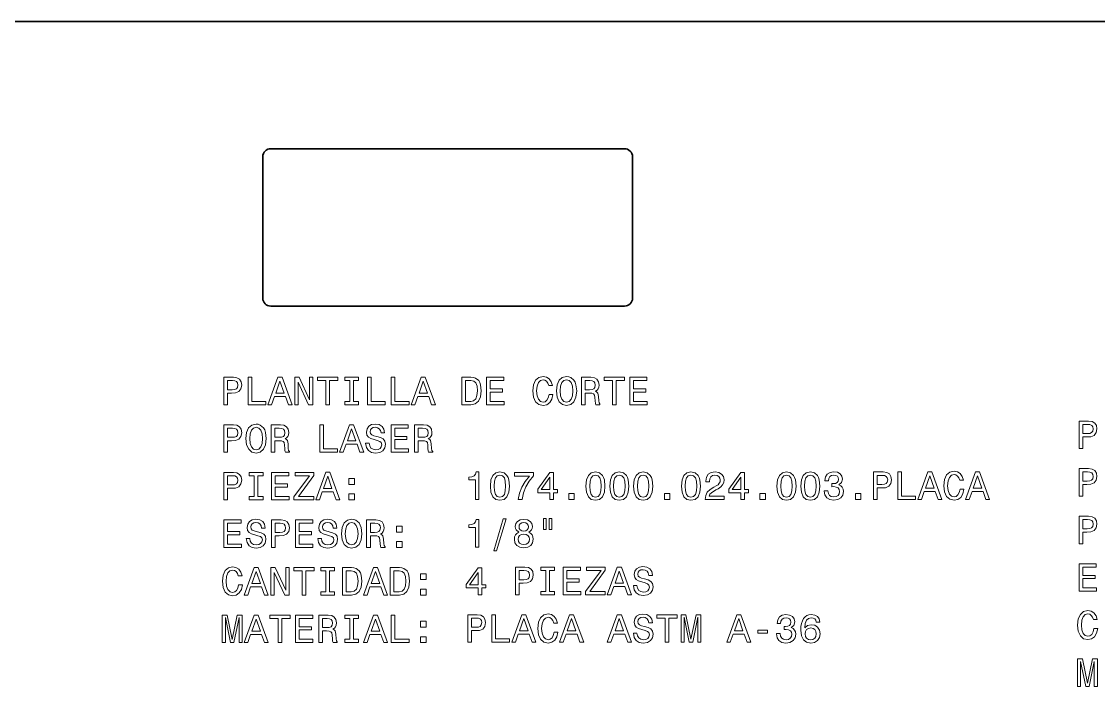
# Model space of a CAD drawing. Extents: x 15 to 1174, y 15 to 826.
# Drawn here: x 576.7 to 713.6, y 741.3 to 825.8 of the extents above; entities that cross this region are included whole.
import ezdxf

# ---------------------------------------------------------------- set-up
doc = ezdxf.new("R2010")
doc.units = 0

msp = doc.modelspace()

# ---------------------------------------------------------------- linework, layer by layer
at = {"color": 7, "lineweight": 35}
for p, q in [((1173.969971, 825.840027), (15, 825.840027)), ((608.407715, 809.681091), (653.407715, 809.681091)), ((607.407715, 790.681091), (607.407715, 808.681091)), ((654.407715, 808.681091), (654.407715, 790.681091)), ((653.407715, 789.681091), (608.407715, 789.681091))]:
    msp.add_line(p, q, dxfattribs=at)
at = {"color": 7, "lineweight": 13}
for points in [[(602.453918, 777.143372), (602.917847, 777.143372), (602.917847, 778.621033), (603.432251, 778.621033), (603.951721, 778.64624), (604.365295, 778.822754), (604.632568, 779.16571), (604.723328, 779.634705), (604.65271, 780.06842), (604.450989, 780.386169), (604.118164, 780.57782), (603.664246, 780.643372), (602.453918, 780.643372)], [(605.530273, 777.143372), (607.779541, 777.143372), (607.779541, 777.567017), (605.994263, 777.567017), (605.994263, 780.643372), (605.530273, 780.643372)], [(608.056946, 777.143372), (608.520874, 777.143372), (608.889038, 778.17218), (610.286011, 778.17218), (610.654175, 777.143372), (611.128235, 777.143372), (609.84729, 780.648438), (609.332825, 780.648438)], [(611.476196, 777.143372), (611.894836, 777.143372), (611.894836, 780.012939), (613.236328, 777.143372), (613.77594, 777.143372), (613.77594, 780.643372), (613.352295, 780.643372), (613.352295, 777.773804), (612.02594, 780.643372), (611.476196, 780.643372)], [(615.430115, 777.143372), (615.894104, 777.143372), (615.894104, 780.219727), (616.953186, 780.219727), (616.953186, 780.643372), (614.365967, 780.643372), (614.365967, 780.219727), (615.430115, 780.219727)], [(618.466125, 777.567017), (617.820618, 777.567017), (617.820618, 777.143372), (619.575623, 777.143372), (619.575623, 777.567017), (618.930115, 777.567017), (618.930115, 780.219727), (619.575623, 780.219727), (619.575623, 780.643372), (617.820618, 780.643372), (617.820618, 780.219727), (618.466125, 780.219727)], [(620.710388, 777.143372), (622.959656, 777.143372), (622.959656, 777.567017), (621.174377, 777.567017), (621.174377, 780.643372), (620.710388, 780.643372)], [(623.746399, 777.143372), (625.995667, 777.143372), (625.995667, 777.567017), (624.210388, 777.567017), (624.210388, 780.643372), (623.746399, 780.643372)], [(626.273071, 777.143372), (626.737061, 777.143372), (627.105164, 778.17218), (628.502136, 778.17218), (628.8703, 777.143372), (629.34436, 777.143372), (628.063416, 780.648438), (627.549011, 780.648438)], [(633.873169, 780.643372), (632.708191, 780.643372), (632.708191, 777.143372), (633.873169, 777.143372), (634.422913, 777.254333), (634.831421, 777.592224), (635.083557, 778.141907), (635.174377, 778.893372), (635.093628, 779.659912), (634.992798, 779.962524), (634.851562, 780.20459), (634.443054, 780.53241), (634.175781, 780.613098)], [(635.855164, 777.143372), (638.074219, 777.143372), (638.074219, 777.567017), (636.319153, 777.567017), (636.319153, 778.752136), (637.882568, 778.752136), (637.882568, 779.170776), (636.319153, 779.170776), (636.319153, 780.219727), (638.033875, 780.219727), (638.033875, 780.643372), (635.855164, 780.643372)], [(643.803284, 778.444519), (643.702454, 778.020874), (643.536011, 777.718323), (643.304016, 777.531677), (643.031677, 777.471191), (642.703857, 777.561951), (642.446655, 777.83429), (642.275208, 778.278076), (642.219727, 778.893372), (642.275208, 779.503601), (642.44165, 779.952454), (642.698853, 780.224792), (643.031677, 780.320618), (643.273804, 780.270203), (643.48053, 780.128967), (643.641907, 779.902039), (643.752869, 779.589355), (644.231995, 779.589355), (644.080688, 780.06842), (643.81842, 780.43158), (643.460388, 780.658508), (643.031677, 780.739197), (642.497131, 780.613098), (642.088623, 780.260071), (641.826355, 779.680115), (641.735596, 778.893372), (641.826355, 778.106628), (642.088623, 777.526672), (642.497131, 777.168579), (643.031677, 777.047546), (643.500732, 777.143372), (643.878967, 777.410645), (644.14624, 777.849426), (644.287476, 778.444519)], [(644.726196, 778.893372), (644.817017, 778.106628), (645.079224, 777.526672), (645.487732, 777.168579), (646.022339, 777.047546), (646.55188, 777.168579), (646.965393, 777.526672), (647.222595, 778.106628), (647.31842, 778.893372), (647.222595, 779.675049), (647.111694, 779.992798), (646.965393, 780.255066), (646.55188, 780.613098), (646.299683, 780.703918), (646.022339, 780.739197), (645.482727, 780.613098), (645.074219, 780.260071), (644.817017, 779.680115)], [(647.933716, 777.143372), (648.40271, 777.143372), (648.40271, 778.621033), (648.881836, 778.621033), (649.234863, 778.605896), (649.456787, 778.535278), (649.57782, 778.368896), (649.628235, 778.07135), (649.653442, 777.617432), (649.683716, 777.319885), (649.744263, 777.143372), (650.273743, 777.143372), (650.273743, 777.239197), (650.157776, 777.380432), (650.117432, 777.642639), (650.082153, 778.20752), (649.996399, 778.626099), (649.880371, 778.757202), (649.698853, 778.853027), (649.900574, 778.979126), (650.041809, 779.15564), (650.132568, 779.377502), (650.162842, 779.644836), (650.092224, 780.06842), (649.890503, 780.386169), (649.557617, 780.57782), (649.10376, 780.643372), (647.933716, 780.643372)], [(651.862366, 777.143372), (652.326355, 777.143372), (652.326355, 780.219727), (653.385437, 780.219727), (653.385437, 780.643372), (650.798279, 780.643372), (650.798279, 780.219727), (651.862366, 780.219727)], [(654.071289, 777.143372), (656.290344, 777.143372), (656.290344, 777.567017), (654.535278, 777.567017), (654.535278, 778.752136), (656.098694, 778.752136), (656.098694, 779.170776), (654.535278, 779.170776), (654.535278, 780.219727), (656.25, 780.219727), (656.25, 780.643372), (654.071289, 780.643372)], [(603.538208, 780.214722), (603.840759, 780.184448), (604.062683, 780.088623), (604.193787, 779.912109), (604.239197, 779.634705), (604.188782, 779.342224), (604.052612, 779.16571), (603.820618, 779.074951), (603.502869, 779.049683), (602.917847, 779.049683), (602.917847, 780.214722)], [(609.050415, 778.600891), (609.590088, 780.144104), (610.1297, 778.600891)], [(627.266602, 778.600891), (627.806213, 780.144104), (628.345825, 778.600891)], [(633.837891, 780.224792), (634.221191, 780.149109), (634.483398, 779.917175), (634.639771, 779.503601), (634.690186, 778.893372), (634.634705, 778.303284), (634.478394, 777.889771), (634.211121, 777.642639), (633.837891, 777.561951), (633.177246, 777.561951), (633.177246, 780.224792)], [(645.210388, 778.893372), (645.265869, 779.503601), (645.432251, 779.952454), (645.689453, 780.224792), (646.022339, 780.320618), (646.350159, 780.224792), (646.607361, 779.947388), (646.773743, 779.498535), (646.83429, 778.893372), (646.773743, 778.283142), (646.607361, 777.83429), (646.350159, 777.561951), (646.022339, 777.471191), (645.689453, 777.561951), (645.432251, 777.83429), (645.265869, 778.278076)], [(648.972595, 780.214722), (649.280273, 780.184448), (649.497131, 780.088623), (649.633301, 779.912109), (649.67865, 779.634705), (649.628235, 779.342224), (649.492065, 779.16571), (649.260071, 779.074951), (648.942383, 779.049683), (648.40271, 779.049683), (648.40271, 780.214722)], [(711.183899, 771.573364), (711.647827, 771.573364), (711.647827, 773.051025), (712.162231, 773.051025), (712.681702, 773.076233), (713.095276, 773.252747), (713.362549, 773.595703), (713.453308, 774.064697), (713.38269, 774.498413), (713.180969, 774.816162), (712.848145, 775.007812), (712.394226, 775.073364), (711.183899, 775.073364)], [(602.453918, 771.096558), (602.917847, 771.096558), (602.917847, 772.574219), (603.432251, 772.574219), (603.951721, 772.599426), (604.365295, 772.77594), (604.632568, 773.118896), (604.723328, 773.587891), (604.65271, 774.021606), (604.450989, 774.339355), (604.118164, 774.531006), (603.664246, 774.596558), (602.453918, 774.596558)], [(603.538208, 774.167908), (603.840759, 774.137634), (604.062683, 774.041809), (604.193787, 773.865295), (604.239197, 773.587891), (604.188782, 773.29541), (604.052612, 773.118896), (603.820618, 773.028137), (603.502869, 773.002869), (602.917847, 773.002869), (602.917847, 774.167908)], [(605.257935, 772.846558), (605.348694, 772.059814), (605.610962, 771.479858), (606.01947, 771.121765), (606.554016, 771.000732), (607.083557, 771.121765), (607.497131, 771.479858), (607.754333, 772.059814), (607.850159, 772.846558), (607.754333, 773.628235), (607.643372, 773.945984), (607.497131, 774.208252), (607.083557, 774.566284), (606.831421, 774.657104), (606.554016, 774.692383), (606.014404, 774.566284), (605.605896, 774.213257), (605.348694, 773.633301)], [(605.742065, 772.846558), (605.797546, 773.456787), (605.963989, 773.90564), (606.221191, 774.177979), (606.554016, 774.273804), (606.881836, 774.177979), (607.139038, 773.900574), (607.305481, 773.451721), (607.365967, 772.846558), (607.305481, 772.236328), (607.139038, 771.787476), (606.881836, 771.515137), (606.554016, 771.424377), (606.221191, 771.515137), (605.963989, 771.787476), (605.797546, 772.231262)], [(608.465393, 771.096558), (608.934448, 771.096558), (608.934448, 772.574219), (609.413574, 772.574219), (609.766602, 772.559082), (609.988464, 772.488464), (610.109497, 772.322083), (610.159912, 772.024536), (610.185181, 771.570618), (610.215393, 771.273071), (610.27594, 771.096558), (610.805481, 771.096558), (610.805481, 771.192383), (610.689453, 771.333618), (610.649109, 771.595825), (610.613831, 772.160706), (610.528076, 772.579285), (610.412109, 772.710388), (610.23053, 772.806213), (610.432251, 772.932312), (610.573486, 773.108826), (610.664246, 773.330688), (610.694519, 773.598022), (610.623901, 774.021606), (610.42218, 774.339355), (610.089355, 774.531006), (609.635437, 774.596558), (608.465393, 774.596558)], [(609.504333, 774.167908), (609.811951, 774.137634), (610.028809, 774.041809), (610.164978, 773.865295), (610.210388, 773.587891), (610.159912, 773.29541), (610.023804, 773.118896), (609.791809, 773.028137), (609.47406, 773.002869), (608.934448, 773.002869), (608.934448, 774.167908)], [(614.638306, 771.096558), (616.887634, 771.096558), (616.887634, 771.520203), (615.102295, 771.520203), (615.102295, 774.596558), (614.638306, 774.596558)], [(617.164978, 771.096558), (617.628967, 771.096558), (617.997131, 772.125366), (619.394104, 772.125366), (619.762268, 771.096558), (620.236328, 771.096558), (618.955322, 774.601624), (618.440918, 774.601624)], [(618.158508, 772.554077), (618.69812, 774.09729), (619.237732, 772.554077)], [(620.937317, 772.251465), (620.478394, 772.251465), (620.579224, 771.716858), (620.831421, 771.323486), (621.219727, 771.086487), (621.744263, 771.000732), (622.263672, 771.081421), (622.652039, 771.303345), (622.899109, 771.651306), (622.989929, 772.110229), (622.914246, 772.523804), (622.702454, 772.791077), (622.359497, 772.96759), (621.900574, 773.098694), (621.507202, 773.194519), (621.25, 773.305481), (621.10376, 773.466858), (621.05835, 773.719055), (621.10376, 773.945984), (621.234863, 774.117432), (621.436584, 774.233459), (621.713989, 774.273804), (621.996399, 774.223389), (622.218323, 774.087219), (622.364563, 773.860229), (622.435181, 773.552612), (622.894104, 773.552612), (622.894104, 773.562683), (622.813416, 774.036743), (622.576355, 774.389771), (622.203186, 774.611694), (621.698853, 774.687317), (621.244934, 774.611694), (620.891907, 774.399902), (620.664978, 774.072083), (620.58429, 773.648438), (620.649841, 773.270203), (620.841492, 773.013), (621.144104, 772.841492), (621.557617, 772.710388), (621.966125, 772.594421), (622.273804, 772.483459), (622.460388, 772.322083), (622.52594, 772.059814), (622.465393, 771.792542), (622.309082, 771.59082), (622.072021, 771.464722), (621.764404, 771.424377), (621.421448, 771.479858), (621.159241, 771.641235), (620.992798, 771.903503)], [(623.711121, 771.096558), (625.930115, 771.096558), (625.930115, 771.520203), (624.175049, 771.520203), (624.175049, 772.705322), (625.738464, 772.705322), (625.738464, 773.123962), (624.175049, 773.123962), (624.175049, 774.172913), (625.889771, 774.172913), (625.889771, 774.596558), (623.711121, 774.596558)], [(626.68158, 771.096558), (627.150574, 771.096558), (627.150574, 772.574219), (627.6297, 772.574219), (627.982727, 772.559082), (628.20459, 772.488464), (628.325623, 772.322083), (628.376099, 772.024536), (628.401306, 771.570618), (628.43158, 771.273071), (628.492065, 771.096558), (629.021606, 771.096558), (629.021606, 771.192383), (628.90564, 771.333618), (628.865295, 771.595825), (628.829956, 772.160706), (628.744263, 772.579285), (628.628235, 772.710388), (628.446655, 772.806213), (628.648438, 772.932312), (628.789612, 773.108826), (628.880432, 773.330688), (628.910645, 773.598022), (628.840088, 774.021606), (628.638306, 774.339355), (628.305481, 774.531006), (627.851562, 774.596558), (626.68158, 774.596558)], [(627.720459, 774.167908), (628.028076, 774.137634), (628.244934, 774.041809), (628.381104, 773.865295), (628.426514, 773.587891), (628.376099, 773.29541), (628.239929, 773.118896), (628.007935, 773.028137), (627.690186, 773.002869), (627.150574, 773.002869), (627.150574, 774.167908)], [(712.268188, 774.644714), (712.57074, 774.614441), (712.792664, 774.518616), (712.923767, 774.342102), (712.969177, 774.064697), (712.918762, 773.772217), (712.782593, 773.595703), (712.550598, 773.504944), (712.232849, 773.479675), (711.647827, 773.479675), (711.647827, 774.644714)], [(602.453918, 765.049683), (602.917847, 765.049683), (602.917847, 766.527344), (603.432251, 766.527344), (603.951721, 766.552551), (604.365295, 766.729065), (604.632568, 767.072021), (604.723328, 767.541016), (604.65271, 767.974731), (604.450989, 768.29248), (604.118164, 768.484131), (603.664246, 768.549683), (602.453918, 768.549683)], [(603.538208, 768.121033), (603.840759, 768.090759), (604.062683, 767.994934), (604.193787, 767.81842), (604.239197, 767.541016), (604.188782, 767.248535), (604.052612, 767.072021), (603.820618, 766.981262), (603.502869, 766.955994), (602.917847, 766.955994), (602.917847, 768.121033)], [(606.322021, 765.473328), (605.676514, 765.473328), (605.676514, 765.049683), (607.43158, 765.049683), (607.43158, 765.473328), (606.786011, 765.473328), (606.786011, 768.126038), (607.43158, 768.126038), (607.43158, 768.549683), (605.676514, 768.549683), (605.676514, 768.126038), (606.322021, 768.126038)], [(608.531006, 765.049683), (610.75, 765.049683), (610.75, 765.473328), (608.994934, 765.473328), (608.994934, 766.658447), (610.55835, 766.658447), (610.55835, 767.077087), (608.994934, 767.077087), (608.994934, 768.126038), (610.709656, 768.126038), (610.709656, 768.549683), (608.531006, 768.549683)], [(611.3703, 765.049683), (613.881836, 765.049683), (613.881836, 765.473328), (611.925049, 765.473328), (613.881836, 768.151245), (613.881836, 768.549683), (611.50647, 768.549683), (611.50647, 768.126038), (613.357361, 768.126038), (611.3703, 765.453125)], [(614.128967, 765.049683), (614.592957, 765.049683), (614.961121, 766.078491), (616.358093, 766.078491), (616.726196, 765.049683), (617.200317, 765.049683), (615.919312, 768.554749), (615.404907, 768.554749)], [(634.427246, 765.096558), (634.886169, 765.096558), (634.886169, 768.621765), (634.543213, 768.621765), (634.452454, 768.314148), (634.270874, 768.107361), (633.99353, 767.986328), (633.610229, 767.945984), (633.610229, 767.587891), (634.427246, 767.587891)], [(636.338623, 766.806213), (636.414246, 766.014404), (636.651306, 765.449585), (637.029541, 765.106628), (637.554016, 764.995667), (638.073486, 765.106628), (638.451721, 765.449585), (638.683716, 766.014404), (638.764404, 766.806213), (638.683716, 767.592957), (638.587891, 767.90564), (638.451721, 768.162842), (638.073486, 768.505798), (637.554016, 768.621765), (637.029541, 768.505798), (636.651306, 768.157776), (636.414246, 767.592957)], [(636.822754, 766.806213), (636.863098, 767.416443), (636.989197, 767.855225), (637.216125, 768.112427), (637.554016, 768.203186), (637.886902, 768.112427), (638.113831, 767.855225), (638.239929, 767.416443), (638.280273, 766.806213), (638.239929, 766.190918), (638.113831, 765.752197), (637.886902, 765.494995), (637.554016, 765.409241), (637.216125, 765.494995), (636.989197, 765.752197), (636.863098, 766.190918)], [(639.889038, 765.096558), (640.398438, 765.096558), (640.564819, 765.928711), (640.857361, 766.705322), (641.270874, 767.426514), (641.810547, 768.102295), (641.810547, 768.520935), (639.409912, 768.520935), (639.409912, 768.061951), (641.326355, 768.061951), (640.771606, 767.381165), (640.353027, 766.670044), (640.060547, 765.913574)], [(643.903442, 765.096558), (644.357361, 765.096558), (644.357361, 765.963989), (644.856628, 765.963989), (644.856628, 766.367432), (644.357361, 766.367432), (644.357361, 768.520935), (643.898438, 768.520935), (642.365295, 766.407776), (642.365295, 765.963989), (643.903442, 765.963989)], [(648.482727, 766.806213), (648.55835, 766.014404), (648.79541, 765.449585), (649.173645, 765.106628), (649.69812, 764.995667), (650.21759, 765.106628), (650.595825, 765.449585), (650.82782, 766.014404), (650.908508, 766.806213), (650.82782, 767.592957), (650.731995, 767.90564), (650.595825, 768.162842), (650.21759, 768.505798), (649.69812, 768.621765), (649.173645, 768.505798), (648.79541, 768.157776), (648.55835, 767.592957)], [(648.966858, 766.806213), (649.007202, 767.416443), (649.133301, 767.855225), (649.360229, 768.112427), (649.69812, 768.203186), (650.031006, 768.112427), (650.257935, 767.855225), (650.384033, 767.416443), (650.424377, 766.806213), (650.384033, 766.190918), (650.257935, 765.752197), (650.031006, 765.494995), (649.69812, 765.409241), (649.360229, 765.494995), (649.133301, 765.752197), (649.007202, 766.190918)], [(651.518738, 766.806213), (651.59436, 766.014404), (651.831421, 765.449585), (652.209656, 765.106628), (652.734131, 764.995667), (653.253601, 765.106628), (653.631836, 765.449585), (653.863831, 766.014404), (653.944519, 766.806213), (653.863831, 767.592957), (653.768005, 767.90564), (653.631836, 768.162842), (653.253601, 768.505798), (652.734131, 768.621765), (652.209656, 768.505798), (651.831421, 768.157776), (651.59436, 767.592957)], [(652.002869, 766.806213), (652.043213, 767.416443), (652.169312, 767.855225), (652.39624, 768.112427), (652.734131, 768.203186), (653.067017, 768.112427), (653.293945, 767.855225), (653.420044, 767.416443), (653.460388, 766.806213), (653.420044, 766.190918), (653.293945, 765.752197), (653.067017, 765.494995), (652.734131, 765.409241), (652.39624, 765.494995), (652.169312, 765.752197), (652.043213, 766.190918)], [(654.554749, 766.806213), (654.630432, 766.014404), (654.867432, 765.449585), (655.245667, 765.106628), (655.770203, 764.995667), (656.289612, 765.106628), (656.667847, 765.449585), (656.899841, 766.014404), (656.98053, 766.806213), (656.899841, 767.592957), (656.804016, 767.90564), (656.667847, 768.162842), (656.289612, 768.505798), (655.770203, 768.621765), (655.245667, 768.505798), (654.867432, 768.157776), (654.630432, 767.592957)], [(655.038879, 766.806213), (655.079224, 767.416443), (655.205322, 767.855225), (655.432251, 768.112427), (655.770203, 768.203186), (656.103027, 768.112427), (656.329956, 767.855225), (656.456055, 767.416443), (656.496399, 766.806213), (656.456055, 766.190918), (656.329956, 765.752197), (656.103027, 765.494995), (655.770203, 765.409241), (655.432251, 765.494995), (655.205322, 765.752197), (655.079224, 766.190918)], [(660.626831, 766.806213), (660.702454, 766.014404), (660.939453, 765.449585), (661.317749, 765.106628), (661.842224, 764.995667), (662.361694, 765.106628), (662.739929, 765.449585), (662.971924, 766.014404), (663.052612, 766.806213), (662.971924, 767.592957), (662.876099, 767.90564), (662.739929, 768.162842), (662.361694, 768.505798), (661.842224, 768.621765), (661.317749, 768.505798), (660.939453, 768.157776), (660.702454, 767.592957)], [(661.110962, 766.806213), (661.151306, 767.416443), (661.277405, 767.855225), (661.504333, 768.112427), (661.842224, 768.203186), (662.175049, 768.112427), (662.402039, 767.855225), (662.528076, 767.416443), (662.56842, 766.806213), (662.528076, 766.190918), (662.402039, 765.752197), (662.175049, 765.494995), (661.842224, 765.409241), (661.504333, 765.494995), (661.277405, 765.752197), (661.151306, 766.190918)], [(663.647705, 765.096558), (666.053345, 765.096558), (666.053345, 765.530273), (664.152039, 765.530273), (664.257935, 765.767334), (664.439453, 765.963989), (664.999268, 766.322083), (665.296814, 766.473389), (665.6297, 766.690247), (665.866699, 766.942383), (666.002869, 767.239929), (666.053345, 767.57782), (665.96759, 768.001465), (665.73053, 768.33429), (665.367432, 768.546143), (664.898438, 768.621765), (664.414246, 768.536011), (664.046082, 768.299011), (663.809082, 767.920776), (663.728394, 767.421509), (663.728394, 767.350891), (664.187317, 767.350891), (664.187317, 767.391235), (664.232727, 767.734192), (664.368896, 767.986328), (664.585754, 768.147705), (664.873169, 768.203186), (665.16571, 768.152771), (665.382568, 768.026672), (665.523804, 767.830017), (665.574219, 767.582886), (665.538879, 767.350891), (665.443054, 767.154175), (665.281677, 766.982727), (665.059814, 766.831421), (664.762268, 766.670044), (664.268005, 766.357361), (663.920044, 766.024536), (663.713257, 765.621033), (663.647705, 765.111694)], [(668.19165, 765.096558), (668.645508, 765.096558), (668.645508, 765.963989), (669.144836, 765.963989), (669.144836, 766.367432), (668.645508, 766.367432), (668.645508, 768.520935), (668.186584, 768.520935), (666.653442, 766.407776), (666.653442, 765.963989), (668.19165, 765.963989)], [(672.770874, 766.806213), (672.846558, 766.014404), (673.083557, 765.449585), (673.461792, 765.106628), (673.986328, 764.995667), (674.505737, 765.106628), (674.884033, 765.449585), (675.115967, 766.014404), (675.196655, 766.806213), (675.115967, 767.592957), (675.020142, 767.90564), (674.884033, 768.162842), (674.505737, 768.505798), (673.986328, 768.621765), (673.461792, 768.505798), (673.083557, 768.157776), (672.846558, 767.592957)], [(673.255066, 766.806213), (673.29541, 767.416443), (673.421448, 767.855225), (673.648438, 768.112427), (673.986328, 768.203186), (674.319153, 768.112427), (674.546082, 767.855225), (674.67218, 767.416443), (674.712524, 766.806213), (674.67218, 766.190918), (674.546082, 765.752197), (674.319153, 765.494995), (673.986328, 765.409241), (673.648438, 765.494995), (673.421448, 765.752197), (673.29541, 766.190918)], [(675.806885, 766.806213), (675.882568, 766.014404), (676.119568, 765.449585), (676.497803, 765.106628), (677.022339, 764.995667), (677.541809, 765.106628), (677.920044, 765.449585), (678.152039, 766.014404), (678.232727, 766.806213), (678.152039, 767.592957), (678.056213, 767.90564), (677.920044, 768.162842), (677.541809, 768.505798), (677.022339, 768.621765), (676.497803, 768.505798), (676.119568, 768.157776), (675.882568, 767.592957)], [(676.291077, 766.806213), (676.331421, 767.416443), (676.45752, 767.855225), (676.684448, 768.112427), (677.022339, 768.203186), (677.355164, 768.112427), (677.582153, 767.855225), (677.708191, 767.416443), (677.748535, 766.806213), (677.708191, 766.190918), (677.582153, 765.752197), (677.355164, 765.494995), (677.022339, 765.409241), (676.684448, 765.494995), (676.45752, 765.752197), (676.331421, 766.190918)], [(678.787476, 766.195984), (678.787476, 766.160706), (678.868164, 765.676514), (679.105164, 765.313416), (679.478394, 765.081421), (679.972595, 764.995667), (680.497131, 765.081421), (680.890503, 765.303345), (681.142639, 765.656372), (681.233398, 766.110229), (681.193054, 766.407776), (681.082153, 766.649841), (680.900574, 766.836487), (680.658508, 766.972656), (680.986328, 767.244995), (681.102295, 767.678711), (681.026672, 768.072083), (680.809814, 768.369629), (680.456787, 768.556213), (679.972595, 768.621765), (679.518738, 768.541077), (679.170715, 768.319153), (678.943787, 767.966125), (678.868164, 767.497131), (678.868164, 767.461853), (679.317017, 767.461853), (679.357361, 767.784607), (679.488464, 768.016602), (679.700256, 768.157776), (679.997803, 768.208252), (680.260071, 768.167908), (680.451721, 768.061951), (680.567749, 767.890503), (680.613098, 767.658508), (680.567749, 767.411377), (680.446655, 767.244995), (680.234863, 767.144104), (679.947388, 767.113831), (679.750732, 767.118896), (679.750732, 766.720459), (679.997803, 766.730591), (680.315552, 766.685181), (680.552612, 766.564148), (680.693787, 766.367432), (680.744263, 766.110229), (680.688782, 765.817749), (680.54248, 765.600891), (680.310486, 765.464722), (680.002869, 765.419312), (679.685181, 765.469727), (679.453186, 765.621033), (679.306885, 765.863098), (679.251465, 766.195984)], [(685.066284, 765.096558), (685.530273, 765.096558), (685.530273, 766.574219), (686.044678, 766.574219), (686.564087, 766.599426), (686.977661, 766.77594), (687.244934, 767.118896), (687.335754, 767.587891), (687.265137, 768.021606), (687.063416, 768.339355), (686.73053, 768.531006), (686.276672, 768.596558), (685.066284, 768.596558)], [(686.150574, 768.167908), (686.453186, 768.137634), (686.675049, 768.041809), (686.806213, 767.865295), (686.851562, 767.587891), (686.801147, 767.29541), (686.664978, 767.118896), (686.432983, 767.028137), (686.115234, 767.002869), (685.530273, 767.002869), (685.530273, 768.167908)], [(688.142639, 765.096558), (690.391907, 765.096558), (690.391907, 765.520203), (688.606628, 765.520203), (688.606628, 768.596558), (688.142639, 768.596558)], [(690.669312, 765.096558), (691.133301, 765.096558), (691.501404, 766.125366), (692.898438, 766.125366), (693.266541, 765.096558), (693.740601, 765.096558), (692.459656, 768.601624), (691.945251, 768.601624)], [(696.055481, 766.397705), (695.95459, 765.97406), (695.788147, 765.671509), (695.556213, 765.484863), (695.283875, 765.424377), (694.956055, 765.515137), (694.698853, 765.787476), (694.527344, 766.231262), (694.471924, 766.846558), (694.527344, 767.456787), (694.693787, 767.90564), (694.950989, 768.177979), (695.283875, 768.273804), (695.52594, 768.223389), (695.732727, 768.082153), (695.894104, 767.855225), (696.005005, 767.542542), (696.484131, 767.542542), (696.332825, 768.021606), (696.070618, 768.384766), (695.712524, 768.611694), (695.283875, 768.692383), (694.749268, 768.566284), (694.340759, 768.213257), (694.078491, 767.633301), (693.987732, 766.846558), (694.078491, 766.059814), (694.340759, 765.479858), (694.749268, 765.121765), (695.283875, 765.000732), (695.752869, 765.096558), (696.131104, 765.363831), (696.398438, 765.802612), (696.539612, 766.397705)], [(696.741333, 765.096558), (697.205322, 765.096558), (697.573486, 766.125366), (698.970459, 766.125366), (699.338623, 765.096558), (699.812683, 765.096558), (698.531677, 768.601624), (698.017273, 768.601624)], [(711.183899, 765.52655), (711.647827, 765.52655), (711.647827, 767.004211), (712.162231, 767.004211), (712.681702, 767.029419), (713.095276, 767.205933), (713.362549, 767.548889), (713.453308, 768.017883), (713.38269, 768.451599), (713.180969, 768.769348), (712.848145, 768.960999), (712.394226, 769.02655), (711.183899, 769.02655)], [(712.268188, 768.5979), (712.57074, 768.567627), (712.792664, 768.471802), (712.923767, 768.295288), (712.969177, 768.017883), (712.918762, 767.725403), (712.782593, 767.548889), (712.550598, 767.45813), (712.232849, 767.432861), (711.647827, 767.432861), (711.647827, 768.5979)], [(615.122498, 766.507202), (615.662109, 768.050415), (616.201721, 766.507202)], [(618.350159, 767.00647), (619.046082, 767.00647), (619.046082, 767.757874), (618.350159, 767.757874)], [(642.788879, 766.367432), (643.903442, 767.935913), (643.903442, 766.367432)], [(667.077087, 766.367432), (668.19165, 767.935913), (668.19165, 766.367432)], [(691.662842, 766.554077), (692.202454, 768.09729), (692.742065, 766.554077)], [(697.734863, 766.554077), (698.274475, 768.09729), (698.814087, 766.554077)], [(618.350159, 765.049683), (619.046082, 765.049683), (619.046082, 765.801147), (618.350159, 765.801147)], [(646.314148, 765.096558), (647.010071, 765.096558), (647.010071, 765.848022), (646.314148, 765.848022)], [(658.458191, 765.096558), (659.154175, 765.096558), (659.154175, 765.848022), (658.458191, 765.848022)], [(670.602295, 765.096558), (671.298279, 765.096558), (671.298279, 765.848022), (670.602295, 765.848022)], [(682.746399, 765.096558), (683.442383, 765.096558), (683.442383, 765.848022), (682.746399, 765.848022)], [(636.767273, 758.580688), (637.115295, 758.580688), (638.335754, 762.645508), (637.982727, 762.645508)], [(643.091492, 762.675781), (643.091492, 761.304016), (643.434448, 761.304016), (643.434448, 762.675781)], [(643.822754, 762.675781), (643.822754, 761.304016), (644.160645, 761.304016), (644.160645, 762.675781)], [(711.183899, 759.479675), (711.647827, 759.479675), (711.647827, 760.957336), (712.162231, 760.957336), (712.681702, 760.982544), (713.095276, 761.159058), (713.362549, 761.502014), (713.453308, 761.971008), (713.38269, 762.404724), (713.180969, 762.722473), (712.848145, 762.914124), (712.394226, 762.979675), (711.183899, 762.979675)], [(602.458923, 759.002869), (604.677979, 759.002869), (604.677979, 759.426514), (602.922913, 759.426514), (602.922913, 760.611633), (604.486328, 760.611633), (604.486328, 761.030273), (602.922913, 761.030273), (602.922913, 762.079224), (604.637634, 762.079224), (604.637634, 762.502869), (602.458923, 762.502869)], [(605.757202, 760.157776), (605.298279, 760.157776), (605.399109, 759.623169), (605.651306, 759.229797), (606.039612, 758.992798), (606.564148, 758.907043), (607.083557, 758.987732), (607.471924, 759.209656), (607.718994, 759.557617), (607.809814, 760.016541), (607.734131, 760.430115), (607.522339, 760.697388), (607.179382, 760.873901), (606.720459, 761.005005), (606.327087, 761.10083), (606.069885, 761.211792), (605.923645, 761.373169), (605.878235, 761.625366), (605.923645, 761.852295), (606.054749, 762.023743), (606.25647, 762.139771), (606.533875, 762.180115), (606.816284, 762.1297), (607.038208, 761.99353), (607.184448, 761.766541), (607.255066, 761.458923), (607.713989, 761.458923), (607.713989, 761.468994), (607.633301, 761.943054), (607.39624, 762.296082), (607.023071, 762.518005), (606.518738, 762.593628), (606.064819, 762.518005), (605.711792, 762.306152), (605.484863, 761.978394), (605.404175, 761.554749), (605.469727, 761.176514), (605.661377, 760.919312), (605.963989, 760.747803), (606.377502, 760.616699), (606.786011, 760.500732), (607.093689, 760.389771), (607.280273, 760.228394), (607.345825, 759.966125), (607.285278, 759.698853), (607.128967, 759.497131), (606.891907, 759.371033), (606.58429, 759.330688), (606.241333, 759.386169), (605.979126, 759.547546), (605.812683, 759.809814)], [(608.52594, 759.002869), (608.989929, 759.002869), (608.989929, 760.48053), (609.504333, 760.48053), (610.023804, 760.505737), (610.437317, 760.682251), (610.70459, 761.025208), (610.79541, 761.494202), (610.724792, 761.927917), (610.523071, 762.245667), (610.190186, 762.437317), (609.736328, 762.502869), (608.52594, 762.502869)], [(609.610229, 762.074219), (609.912842, 762.043945), (610.134705, 761.94812), (610.265869, 761.771606), (610.311218, 761.494202), (610.260803, 761.201721), (610.124634, 761.025208), (609.892639, 760.934448), (609.574951, 760.90918), (608.989929, 760.90918), (608.989929, 762.074219)], [(611.567017, 759.002869), (613.786011, 759.002869), (613.786011, 759.426514), (612.031006, 759.426514), (612.031006, 760.611633), (613.59436, 760.611633), (613.59436, 761.030273), (612.031006, 761.030273), (612.031006, 762.079224), (613.745667, 762.079224), (613.745667, 762.502869), (611.567017, 762.502869)], [(614.865295, 760.157776), (614.406311, 760.157776), (614.507202, 759.623169), (614.759338, 759.229797), (615.147705, 758.992798), (615.67218, 758.907043), (616.19165, 758.987732), (616.579956, 759.209656), (616.827087, 759.557617), (616.917847, 760.016541), (616.842224, 760.430115), (616.630432, 760.697388), (616.287476, 760.873901), (615.828552, 761.005005), (615.435181, 761.10083), (615.177979, 761.211792), (615.031677, 761.373169), (614.986328, 761.625366), (615.031677, 761.852295), (615.162842, 762.023743), (615.364563, 762.139771), (615.641907, 762.180115), (615.924377, 762.1297), (616.14624, 761.99353), (616.29248, 761.766541), (616.363098, 761.458923), (616.822021, 761.458923), (616.822021, 761.468994), (616.741333, 761.943054), (616.504333, 762.296082), (616.131104, 762.518005), (615.626831, 762.593628), (615.172913, 762.518005), (614.819885, 762.306152), (614.592957, 761.978394), (614.512268, 761.554749), (614.57782, 761.176514), (614.76947, 760.919312), (615.072021, 760.747803), (615.485596, 760.616699), (615.894104, 760.500732), (616.201721, 760.389771), (616.388306, 760.228394), (616.453918, 759.966125), (616.393372, 759.698853), (616.237061, 759.497131), (616, 759.371033), (615.692383, 759.330688), (615.349426, 759.386169), (615.087158, 759.547546), (614.920776, 759.809814)], [(617.402039, 760.752869), (617.492798, 759.966125), (617.755066, 759.386169), (618.163574, 759.028076), (618.69812, 758.907043), (619.227661, 759.028076), (619.641235, 759.386169), (619.898438, 759.966125), (619.994263, 760.752869), (619.898438, 761.534546), (619.787476, 761.852295), (619.641235, 762.114563), (619.227661, 762.472595), (618.975525, 762.563416), (618.69812, 762.598694), (618.158508, 762.472595), (617.75, 762.119568), (617.492798, 761.539612)], [(617.886169, 760.752869), (617.94165, 761.363098), (618.108093, 761.811951), (618.365295, 762.08429), (618.69812, 762.180115), (619.02594, 762.08429), (619.283142, 761.806885), (619.449585, 761.358032), (619.510071, 760.752869), (619.449585, 760.142639), (619.283142, 759.693787), (619.02594, 759.421448), (618.69812, 759.330688), (618.365295, 759.421448), (618.108093, 759.693787), (617.94165, 760.137573)], [(620.609497, 759.002869), (621.078552, 759.002869), (621.078552, 760.48053), (621.557617, 760.48053), (621.910645, 760.465393), (622.132568, 760.394775), (622.253601, 760.228394), (622.304016, 759.930847), (622.329224, 759.476929), (622.359497, 759.179382), (622.420044, 759.002869), (622.949585, 759.002869), (622.949585, 759.098694), (622.833557, 759.239929), (622.793213, 759.502136), (622.757935, 760.067017), (622.67218, 760.485596), (622.556213, 760.616699), (622.374634, 760.712524), (622.576355, 760.838623), (622.71759, 761.015137), (622.80835, 761.237), (622.838623, 761.504333), (622.768005, 761.927917), (622.566284, 762.245667), (622.233398, 762.437317), (621.779541, 762.502869), (620.609497, 762.502869)], [(621.648438, 762.074219), (621.956055, 762.043945), (622.172913, 761.94812), (622.309082, 761.771606), (622.354492, 761.494202), (622.304016, 761.201721), (622.167847, 761.025208), (621.935852, 760.934448), (621.618164, 760.90918), (621.078552, 760.90918), (621.078552, 762.074219)], [(624.42218, 760.959656), (625.118164, 760.959656), (625.118164, 761.71106), (624.42218, 761.71106)], [(634.427246, 759.049683), (634.886169, 759.049683), (634.886169, 762.57489), (634.543213, 762.57489), (634.452454, 762.267273), (634.270874, 762.060486), (633.99353, 761.939453), (633.610229, 761.899109), (633.610229, 761.541016), (634.427246, 761.541016)], [(639.964722, 760.935852), (639.70752, 760.794617), (639.531006, 760.597961), (639.420044, 760.35083), (639.384705, 760.053284), (639.465393, 759.604431), (639.697388, 759.25647), (640.075623, 759.034546), (640.590088, 758.948792), (641.099426, 759.034546), (641.477661, 759.25647), (641.709656, 759.604431), (641.79541, 760.053284), (641.755066, 760.35083), (641.649109, 760.597961), (641.46759, 760.794617), (641.215393, 760.935852), (641.417175, 761.056885), (641.55835, 761.223328), (641.644104, 761.425049), (641.674377, 761.67218), (641.593689, 762.030212), (641.381836, 762.317688), (641.038879, 762.504272), (640.590088, 762.57489), (640.136169, 762.504272), (639.793213, 762.317688), (639.576355, 762.030212), (639.500732, 761.67218), (639.52594, 761.425049), (639.611694, 761.223328)], [(639.979797, 761.631836), (640.020203, 761.853699), (640.141235, 762.025208), (640.332825, 762.131104), (640.590088, 762.171448), (640.842224, 762.131104), (641.033875, 762.025208), (641.154907, 761.853699), (641.200317, 761.631836), (641.154907, 761.404846), (641.033875, 761.228333), (640.842224, 761.112366), (640.590088, 761.077087), (640.332825, 761.117432), (640.141235, 761.228333), (640.020203, 761.404846)], [(712.268188, 762.551025), (712.57074, 762.520752), (712.792664, 762.424927), (712.923767, 762.248413), (712.969177, 761.971008), (712.918762, 761.678528), (712.782593, 761.502014), (712.550598, 761.411255), (712.232849, 761.385986), (711.647827, 761.385986), (711.647827, 762.551025)], [(639.868896, 760.063354), (639.914246, 760.330688), (640.060547, 760.53241), (640.287476, 760.663513), (640.590088, 760.708923), (640.887634, 760.663513), (641.114563, 760.53241), (641.260803, 760.330688), (641.311218, 760.063354), (641.260803, 759.775879), (641.114563, 759.559021), (640.887634, 759.417847), (640.590088, 759.372437), (640.287476, 759.417847), (640.060547, 759.559021), (639.914246, 759.775879)], [(624.42218, 759.002869), (625.118164, 759.002869), (625.118164, 759.754333), (624.42218, 759.754333)], [(604.335022, 754.257202), (604.234131, 753.833557), (604.067749, 753.531006), (603.835754, 753.34436), (603.563416, 753.283875), (603.235596, 753.374634), (602.978394, 753.646973), (602.806946, 754.090759), (602.751465, 754.706055), (602.806946, 755.316284), (602.973328, 755.765137), (603.23053, 756.037476), (603.563416, 756.133301), (603.805481, 756.082886), (604.012268, 755.94165), (604.173645, 755.714722), (604.284607, 755.402039), (604.763672, 755.402039), (604.612366, 755.881104), (604.350159, 756.244263), (603.992065, 756.471191), (603.563416, 756.55188), (603.028809, 756.425781), (602.6203, 756.072754), (602.358093, 755.492798), (602.267273, 754.706055), (602.358093, 753.919312), (602.6203, 753.339355), (603.028809, 752.981262), (603.563416, 752.860229), (604.03241, 752.956055), (604.410645, 753.223328), (604.677979, 753.662109), (604.819153, 754.257202)], [(605.020874, 752.956055), (605.484863, 752.956055), (605.853027, 753.984863), (607.25, 753.984863), (607.618164, 752.956055), (608.092224, 752.956055), (606.811218, 756.461121), (606.296814, 756.461121)], [(606.014404, 754.413574), (606.554016, 755.956787), (607.093689, 754.413574)], [(608.440186, 752.956055), (608.858765, 752.956055), (608.858765, 755.825623), (610.200317, 752.956055), (610.739929, 752.956055), (610.739929, 756.456055), (610.316284, 756.456055), (610.316284, 753.586487), (608.989929, 756.456055), (608.440186, 756.456055)], [(612.394104, 752.956055), (612.858093, 752.956055), (612.858093, 756.03241), (613.917175, 756.03241), (613.917175, 756.456055), (611.329956, 756.456055), (611.329956, 756.03241), (612.394104, 756.03241)], [(615.430115, 753.3797), (614.784607, 753.3797), (614.784607, 752.956055), (616.539612, 752.956055), (616.539612, 753.3797), (615.894104, 753.3797), (615.894104, 756.03241), (616.539612, 756.03241), (616.539612, 756.456055), (614.784607, 756.456055), (614.784607, 756.03241), (615.430115, 756.03241)], [(618.693115, 756.456055), (617.528076, 756.456055), (617.528076, 752.956055), (618.693115, 752.956055), (619.242798, 753.067017), (619.651306, 753.404907), (619.903442, 753.95459), (619.994263, 754.706055), (619.913574, 755.472595), (619.812683, 755.775208), (619.671448, 756.017273), (619.262939, 756.345093), (618.995667, 756.425781)], [(618.657776, 756.037476), (619.041077, 755.961792), (619.303345, 755.729858), (619.459656, 755.316284), (619.510071, 754.706055), (619.45459, 754.115967), (619.298279, 753.702454), (619.031006, 753.455322), (618.657776, 753.374634), (617.997131, 753.374634), (617.997131, 756.037476)], [(620.200989, 752.956055), (620.664978, 752.956055), (621.033142, 753.984863), (622.430115, 753.984863), (622.798279, 752.956055), (623.272339, 752.956055), (621.991333, 756.461121), (621.476929, 756.461121)], [(621.194519, 754.413574), (621.734131, 755.956787), (622.273804, 754.413574)], [(624.765137, 756.456055), (623.600159, 756.456055), (623.600159, 752.956055), (624.765137, 752.956055), (625.314819, 753.067017), (625.723328, 753.404907), (625.975525, 753.95459), (626.066284, 754.706055), (625.985596, 755.472595), (625.884705, 755.775208), (625.74353, 756.017273), (625.335022, 756.345093), (625.067749, 756.425781)], [(624.729858, 756.037476), (625.113098, 755.961792), (625.375366, 755.729858), (625.531677, 755.316284), (625.582153, 754.706055), (625.526672, 754.115967), (625.3703, 753.702454), (625.103027, 753.455322), (624.729858, 753.374634), (624.069153, 753.374634), (624.069153, 756.037476)], [(634.79541, 753.002869), (635.249268, 753.002869), (635.249268, 753.8703), (635.748535, 753.8703), (635.748535, 754.273743), (635.249268, 754.273743), (635.249268, 756.427246), (634.790344, 756.427246), (633.257202, 754.314087), (633.257202, 753.8703), (634.79541, 753.8703)], [(633.680847, 754.273743), (634.79541, 755.842224), (634.79541, 754.273743)], [(639.52594, 753.002869), (639.989929, 753.002869), (639.989929, 754.48053), (640.504333, 754.48053), (641.023804, 754.505737), (641.437317, 754.682251), (641.70459, 755.025208), (641.79541, 755.494202), (641.724792, 755.927917), (641.523071, 756.245667), (641.190186, 756.437317), (640.736328, 756.502869), (639.52594, 756.502869)], [(640.610229, 756.074219), (640.912842, 756.043945), (641.134705, 755.94812), (641.265869, 755.771606), (641.311218, 755.494202), (641.260803, 755.201721), (641.124634, 755.025208), (640.892639, 754.934448), (640.574951, 754.90918), (639.989929, 754.90918), (639.989929, 756.074219)], [(643.394104, 753.426514), (642.748535, 753.426514), (642.748535, 753.002869), (644.503601, 753.002869), (644.503601, 753.426514), (643.858093, 753.426514), (643.858093, 756.079224), (644.503601, 756.079224), (644.503601, 756.502869), (642.748535, 756.502869), (642.748535, 756.079224), (643.394104, 756.079224)], [(645.603027, 753.002869), (647.822021, 753.002869), (647.822021, 753.426514), (646.067017, 753.426514), (646.067017, 754.611633), (647.630432, 754.611633), (647.630432, 755.030273), (646.067017, 755.030273), (646.067017, 756.079224), (647.781677, 756.079224), (647.781677, 756.502869), (645.603027, 756.502869)], [(648.442383, 753.002869), (650.953918, 753.002869), (650.953918, 753.426514), (648.997131, 753.426514), (650.953918, 756.104431), (650.953918, 756.502869), (648.578552, 756.502869), (648.578552, 756.079224), (650.429382, 756.079224), (648.442383, 753.406311)], [(651.200989, 753.002869), (651.664978, 753.002869), (652.033142, 754.031677), (653.430115, 754.031677), (653.798279, 753.002869), (654.272339, 753.002869), (652.991333, 756.507935), (652.476929, 756.507935)], [(652.194519, 754.460388), (652.734131, 756.003601), (653.273804, 754.460388)], [(654.973328, 754.157776), (654.514404, 754.157776), (654.615295, 753.623169), (654.867432, 753.229797), (655.255737, 752.992798), (655.780273, 752.907043), (656.299683, 752.987732), (656.688049, 753.209656), (656.935181, 753.557617), (657.02594, 754.016541), (656.950317, 754.430115), (656.738464, 754.697388), (656.395508, 754.873901), (655.936584, 755.005005), (655.543213, 755.10083), (655.286011, 755.211792), (655.139771, 755.373169), (655.09436, 755.625366), (655.139771, 755.852295), (655.270874, 756.023743), (655.472595, 756.139771), (655.75, 756.180115), (656.03241, 756.1297), (656.254333, 755.99353), (656.400574, 755.766541), (656.471191, 755.458923), (656.930115, 755.458923), (656.930115, 755.468994), (656.849426, 755.943054), (656.612366, 756.296082), (656.239197, 756.518005), (655.734863, 756.593628), (655.281006, 756.518005), (654.927979, 756.306152), (654.700989, 755.978394), (654.6203, 755.554749), (654.685852, 755.176514), (654.877502, 754.919312), (655.180115, 754.747803), (655.593689, 754.616699), (656.002136, 754.500732), (656.309814, 754.389771), (656.496399, 754.228394), (656.561951, 753.966125), (656.501465, 753.698853), (656.345093, 753.497131), (656.108093, 753.371033), (655.800415, 753.330688), (655.45752, 753.386169), (655.195251, 753.547546), (655.028809, 753.809814)], [(711.188904, 753.432861), (713.407959, 753.432861), (713.407959, 753.856506), (711.652893, 753.856506), (711.652893, 755.041626), (713.216309, 755.041626), (713.216309, 755.460266), (711.652893, 755.460266), (711.652893, 756.509216), (713.367615, 756.509216), (713.367615, 756.932861), (711.188904, 756.932861)], [(627.458191, 754.912842), (628.154175, 754.912842), (628.154175, 755.664246), (627.458191, 755.664246)], [(627.458191, 752.956055), (628.154175, 752.956055), (628.154175, 753.70752), (627.458191, 753.70752)], [(602.257202, 746.909241), (602.645508, 746.909241), (602.645508, 750.086487), (603.301147, 746.909241), (603.734863, 746.909241), (604.385437, 750.086487), (604.385437, 746.909241), (604.778809, 746.909241), (604.778809, 750.409241), (604.163574, 750.409241), (603.518005, 747.322815), (602.877502, 750.409241), (602.257202, 750.409241)], [(605.020874, 746.909241), (605.484863, 746.909241), (605.853027, 747.938049), (607.25, 747.938049), (607.618164, 746.909241), (608.092224, 746.909241), (606.811218, 750.414307), (606.296814, 750.414307)], [(609.358093, 746.909241), (609.822021, 746.909241), (609.822021, 749.985596), (610.881104, 749.985596), (610.881104, 750.409241), (608.293945, 750.409241), (608.293945, 749.985596), (609.358093, 749.985596)], [(611.567017, 746.909241), (613.786011, 746.909241), (613.786011, 747.332886), (612.031006, 747.332886), (612.031006, 748.518005), (613.59436, 748.518005), (613.59436, 748.936646), (612.031006, 748.936646), (612.031006, 749.985596), (613.745667, 749.985596), (613.745667, 750.409241), (611.567017, 750.409241)], [(614.537476, 746.909241), (615.00647, 746.909241), (615.00647, 748.386902), (615.485596, 748.386902), (615.838623, 748.371765), (616.060547, 748.301147), (616.18158, 748.134766), (616.231995, 747.837219), (616.257202, 747.383301), (616.287476, 747.085754), (616.347961, 746.909241), (616.877502, 746.909241), (616.877502, 747.005066), (616.761536, 747.146301), (616.721191, 747.408508), (616.685852, 747.973389), (616.600159, 748.391968), (616.484131, 748.523071), (616.302612, 748.618896), (616.504333, 748.744995), (616.645508, 748.921509), (616.736328, 749.143372), (616.766602, 749.410706), (616.695984, 749.83429), (616.494263, 750.152039), (616.161377, 750.343689), (615.70752, 750.409241), (614.537476, 750.409241)], [(618.466125, 747.332886), (617.820618, 747.332886), (617.820618, 746.909241), (619.575623, 746.909241), (619.575623, 747.332886), (618.930115, 747.332886), (618.930115, 749.985596), (619.575623, 749.985596), (619.575623, 750.409241), (617.820618, 750.409241), (617.820618, 749.985596), (618.466125, 749.985596)], [(620.200989, 746.909241), (620.664978, 746.909241), (621.033142, 747.938049), (622.430115, 747.938049), (622.798279, 746.909241), (623.272339, 746.909241), (621.991333, 750.414307), (621.476929, 750.414307)], [(623.746399, 746.909241), (625.995667, 746.909241), (625.995667, 747.332886), (624.210388, 747.332886), (624.210388, 750.409241), (623.746399, 750.409241)], [(633.453918, 746.956055), (633.917847, 746.956055), (633.917847, 748.433716), (634.432251, 748.433716), (634.951721, 748.458923), (635.365295, 748.635437), (635.632568, 748.978394), (635.723328, 749.447388), (635.65271, 749.881104), (635.450989, 750.198853), (635.118164, 750.390503), (634.664246, 750.456055), (633.453918, 750.456055)], [(636.530273, 746.956055), (638.779541, 746.956055), (638.779541, 747.3797), (636.994263, 747.3797), (636.994263, 750.456055), (636.530273, 750.456055)], [(639.056946, 746.956055), (639.520874, 746.956055), (639.889038, 747.984863), (641.286011, 747.984863), (641.654175, 746.956055), (642.128235, 746.956055), (640.84729, 750.461121), (640.332825, 750.461121)], [(644.443054, 748.257202), (644.342224, 747.833557), (644.175781, 747.531006), (643.943787, 747.34436), (643.671448, 747.283875), (643.343689, 747.374634), (643.086426, 747.646973), (642.914978, 748.090759), (642.859497, 748.706055), (642.914978, 749.316284), (643.081421, 749.765137), (643.338623, 750.037476), (643.671448, 750.133301), (643.913574, 750.082886), (644.1203, 749.94165), (644.281677, 749.714722), (644.392639, 749.402039), (644.871765, 749.402039), (644.720459, 749.881104), (644.458191, 750.244263), (644.100159, 750.471191), (643.671448, 750.55188), (643.136902, 750.425781), (642.728394, 750.072754), (642.466125, 749.492798), (642.375366, 748.706055), (642.466125, 747.919312), (642.728394, 747.339355), (643.136902, 746.981262), (643.671448, 746.860229), (644.140503, 746.956055), (644.518738, 747.223328), (644.786011, 747.662109), (644.927246, 748.257202)], [(645.128967, 746.956055), (645.592957, 746.956055), (645.961121, 747.984863), (647.358093, 747.984863), (647.726196, 746.956055), (648.200317, 746.956055), (646.919312, 750.461121), (646.404907, 750.461121)], [(651.200989, 746.956055), (651.664978, 746.956055), (652.033142, 747.984863), (653.430115, 747.984863), (653.798279, 746.956055), (654.272339, 746.956055), (652.991333, 750.461121), (652.476929, 750.461121)], [(654.973328, 748.110962), (654.514404, 748.110962), (654.615295, 747.576355), (654.867432, 747.182983), (655.255737, 746.945984), (655.780273, 746.860229), (656.299683, 746.940918), (656.688049, 747.162842), (656.935181, 747.510803), (657.02594, 747.969727), (656.950317, 748.383301), (656.738464, 748.650574), (656.395508, 748.827087), (655.936584, 748.958191), (655.543213, 749.054016), (655.286011, 749.164978), (655.139771, 749.326355), (655.09436, 749.578552), (655.139771, 749.805481), (655.270874, 749.976929), (655.472595, 750.092957), (655.75, 750.133301), (656.03241, 750.082886), (656.254333, 749.946716), (656.400574, 749.719727), (656.471191, 749.412109), (656.930115, 749.412109), (656.930115, 749.42218), (656.849426, 749.89624), (656.612366, 750.249268), (656.239197, 750.471191), (655.734863, 750.546814), (655.281006, 750.471191), (654.927979, 750.259399), (654.700989, 749.93158), (654.6203, 749.507935), (654.685852, 749.1297), (654.877502, 748.872498), (655.180115, 748.700989), (655.593689, 748.569885), (656.002136, 748.453918), (656.309814, 748.342957), (656.496399, 748.18158), (656.561951, 747.919312), (656.501465, 747.652039), (656.345093, 747.450317), (656.108093, 747.324219), (655.800415, 747.283875), (655.45752, 747.339355), (655.195251, 747.500732), (655.028809, 747.763)], [(658.574219, 746.956055), (659.038208, 746.956055), (659.038208, 750.03241), (660.09729, 750.03241), (660.09729, 750.456055), (657.510071, 750.456055), (657.510071, 750.03241), (658.574219, 750.03241)], [(660.581421, 746.956055), (660.969727, 746.956055), (660.969727, 750.133301), (661.625366, 746.956055), (662.059082, 746.956055), (662.709656, 750.133301), (662.709656, 746.956055), (663.103027, 746.956055), (663.103027, 750.456055), (662.487732, 750.456055), (661.842224, 747.369629), (661.201721, 750.456055), (660.581421, 750.456055)], [(666.381104, 746.956055), (666.845093, 746.956055), (667.213257, 747.984863), (668.610229, 747.984863), (668.978394, 746.956055), (669.452454, 746.956055), (668.171448, 750.461121), (667.657043, 750.461121)], [(672.715393, 748.055481), (672.715393, 748.020203), (672.796082, 747.536011), (673.033142, 747.172913), (673.406311, 746.940918), (673.900574, 746.855164), (674.425049, 746.940918), (674.81842, 747.162842), (675.070618, 747.515869), (675.161377, 747.969727), (675.121033, 748.267273), (675.010071, 748.509338), (674.828552, 748.695984), (674.586426, 748.832153), (674.914246, 749.104492), (675.030273, 749.538208), (674.95459, 749.93158), (674.737732, 750.229126), (674.384705, 750.41571), (673.900574, 750.481262), (673.446655, 750.400574), (673.098694, 750.17865), (672.871765, 749.825623), (672.796082, 749.356628), (672.796082, 749.32135), (673.244934, 749.32135), (673.285278, 749.644104), (673.416443, 749.876099), (673.628235, 750.017273), (673.925781, 750.067749), (674.188049, 750.027405), (674.3797, 749.921448), (674.495667, 749.75), (674.541077, 749.518005), (674.495667, 749.270874), (674.374634, 749.104492), (674.162842, 749.003601), (673.875366, 748.973328), (673.67865, 748.978394), (673.67865, 748.579956), (673.925781, 748.590088), (674.24353, 748.544678), (674.48053, 748.423645), (674.621765, 748.226929), (674.67218, 747.969727), (674.616699, 747.677246), (674.470459, 747.460388), (674.238464, 747.324219), (673.930847, 747.278809), (673.613098, 747.329224), (673.381104, 747.48053), (673.234863, 747.722595), (673.179382, 748.055481)], [(678.232727, 749.513), (678.136902, 749.921448), (677.914978, 750.22406), (677.572021, 750.41571), (677.128235, 750.481262), (676.830688, 750.445984), (676.573486, 750.350159), (676.346558, 750.193787), (676.154907, 749.971924), (676.003601, 749.694519), (675.892639, 749.356628), (675.822021, 748.958191), (675.80188, 748.509338), (675.882568, 747.793213), (676.1297, 747.273804), (676.528076, 746.961121), (677.072754, 746.855164), (677.561951, 746.945984), (677.935181, 747.182983), (678.177246, 747.556213), (678.262939, 748.030273), (678.177246, 748.509338), (677.945251, 748.877502), (677.587158, 749.109497), (677.143372, 749.190186), (676.664246, 749.089355), (676.306213, 748.80188), (676.381836, 749.356628), (676.543213, 749.755066), (676.790344, 749.992065), (677.133301, 750.072754), (677.385437, 750.03241), (677.577087, 749.926514), (677.703186, 749.75), (677.768738, 749.513)], [(713.065002, 748.687195), (712.964111, 748.26355), (712.797729, 747.960999), (712.565735, 747.774353), (712.293396, 747.713867), (711.965576, 747.804626), (711.708374, 748.076965), (711.536926, 748.520752), (711.481445, 749.136047), (711.536926, 749.746277), (711.703308, 750.195129), (711.96051, 750.467468), (712.293396, 750.563293), (712.535461, 750.512878), (712.742249, 750.371643), (712.903625, 750.144714), (713.014587, 749.832031), (713.493652, 749.832031), (713.342346, 750.311096), (713.080139, 750.674255), (712.722046, 750.901184), (712.293396, 750.981873), (711.758789, 750.855774), (711.350281, 750.502747), (711.088074, 749.922791), (710.997253, 749.136047), (711.088074, 748.349304), (711.350281, 747.769348), (711.758789, 747.411255), (712.293396, 747.290222), (712.76239, 747.386047), (713.140625, 747.65332), (713.407959, 748.092102), (713.549133, 748.687195)], [(606.014404, 748.36676), (606.554016, 749.909973), (607.093689, 748.36676)], [(615.576355, 749.980591), (615.884033, 749.950317), (616.100891, 749.854492), (616.237061, 749.677979), (616.28241, 749.400574), (616.231995, 749.108093), (616.095825, 748.93158), (615.863831, 748.84082), (615.546082, 748.815552), (615.00647, 748.815552), (615.00647, 749.980591)], [(621.194519, 748.36676), (621.734131, 749.909973), (622.273804, 748.36676)], [(627.458191, 748.866028), (628.154175, 748.866028), (628.154175, 749.617432), (627.458191, 749.617432)], [(634.538208, 750.027405), (634.840759, 749.997131), (635.062683, 749.901306), (635.193787, 749.724792), (635.239197, 749.447388), (635.188782, 749.154907), (635.052612, 748.978394), (634.820618, 748.887634), (634.502869, 748.862366), (633.917847, 748.862366), (633.917847, 750.027405)], [(640.050415, 748.413574), (640.590088, 749.956787), (641.1297, 748.413574)], [(646.122498, 748.413574), (646.662109, 749.956787), (647.201721, 748.413574)], [(652.194519, 748.413574), (652.734131, 749.956787), (653.273804, 748.413574)], [(667.374634, 748.413574), (667.914246, 749.956787), (668.453857, 748.413574)], [(627.458191, 746.909241), (628.154175, 746.909241), (628.154175, 747.660706), (627.458191, 747.660706)], [(670.340027, 748.110962), (671.560547, 748.110962), (671.560547, 748.509338), (670.340027, 748.509338)], [(677.773743, 748.025208), (677.718323, 747.70752), (677.577087, 747.465393), (677.350159, 747.304016), (677.067749, 747.253601), (676.770142, 747.304016), (676.543213, 747.460388), (676.396973, 747.702454), (676.351562, 748.020203), (676.402039, 748.332886), (676.543213, 748.569885), (676.775208, 748.721191), (677.087891, 748.776672), (677.360229, 748.721191), (677.577087, 748.574951), (677.718323, 748.337891)], [(710.987183, 741.339233), (711.375488, 741.339233), (711.375488, 744.516479), (712.031128, 741.339233), (712.464844, 741.339233), (713.115417, 744.516479), (713.115417, 741.339233), (713.508789, 741.339233), (713.508789, 744.839233), (712.893555, 744.839233), (712.247986, 741.752808), (711.607483, 744.839233), (710.987183, 744.839233)]]:
    msp.add_lwpolyline(points, close=True, dxfattribs=at)
at = {"color": 7, "lineweight": 35}
for centre, start, end in [((608.407715, 808.681091), 90.000003, 180.000005), ((653.407715, 808.681091), 0, 90.000003), ((608.407715, 790.681091), 180.000005, 269.999997), ((653.407715, 790.681091), 269.999997, 360)]:
    msp.add_arc(centre, 1, start, end, dxfattribs=at)

doc.saveas('drawing.dxf')
